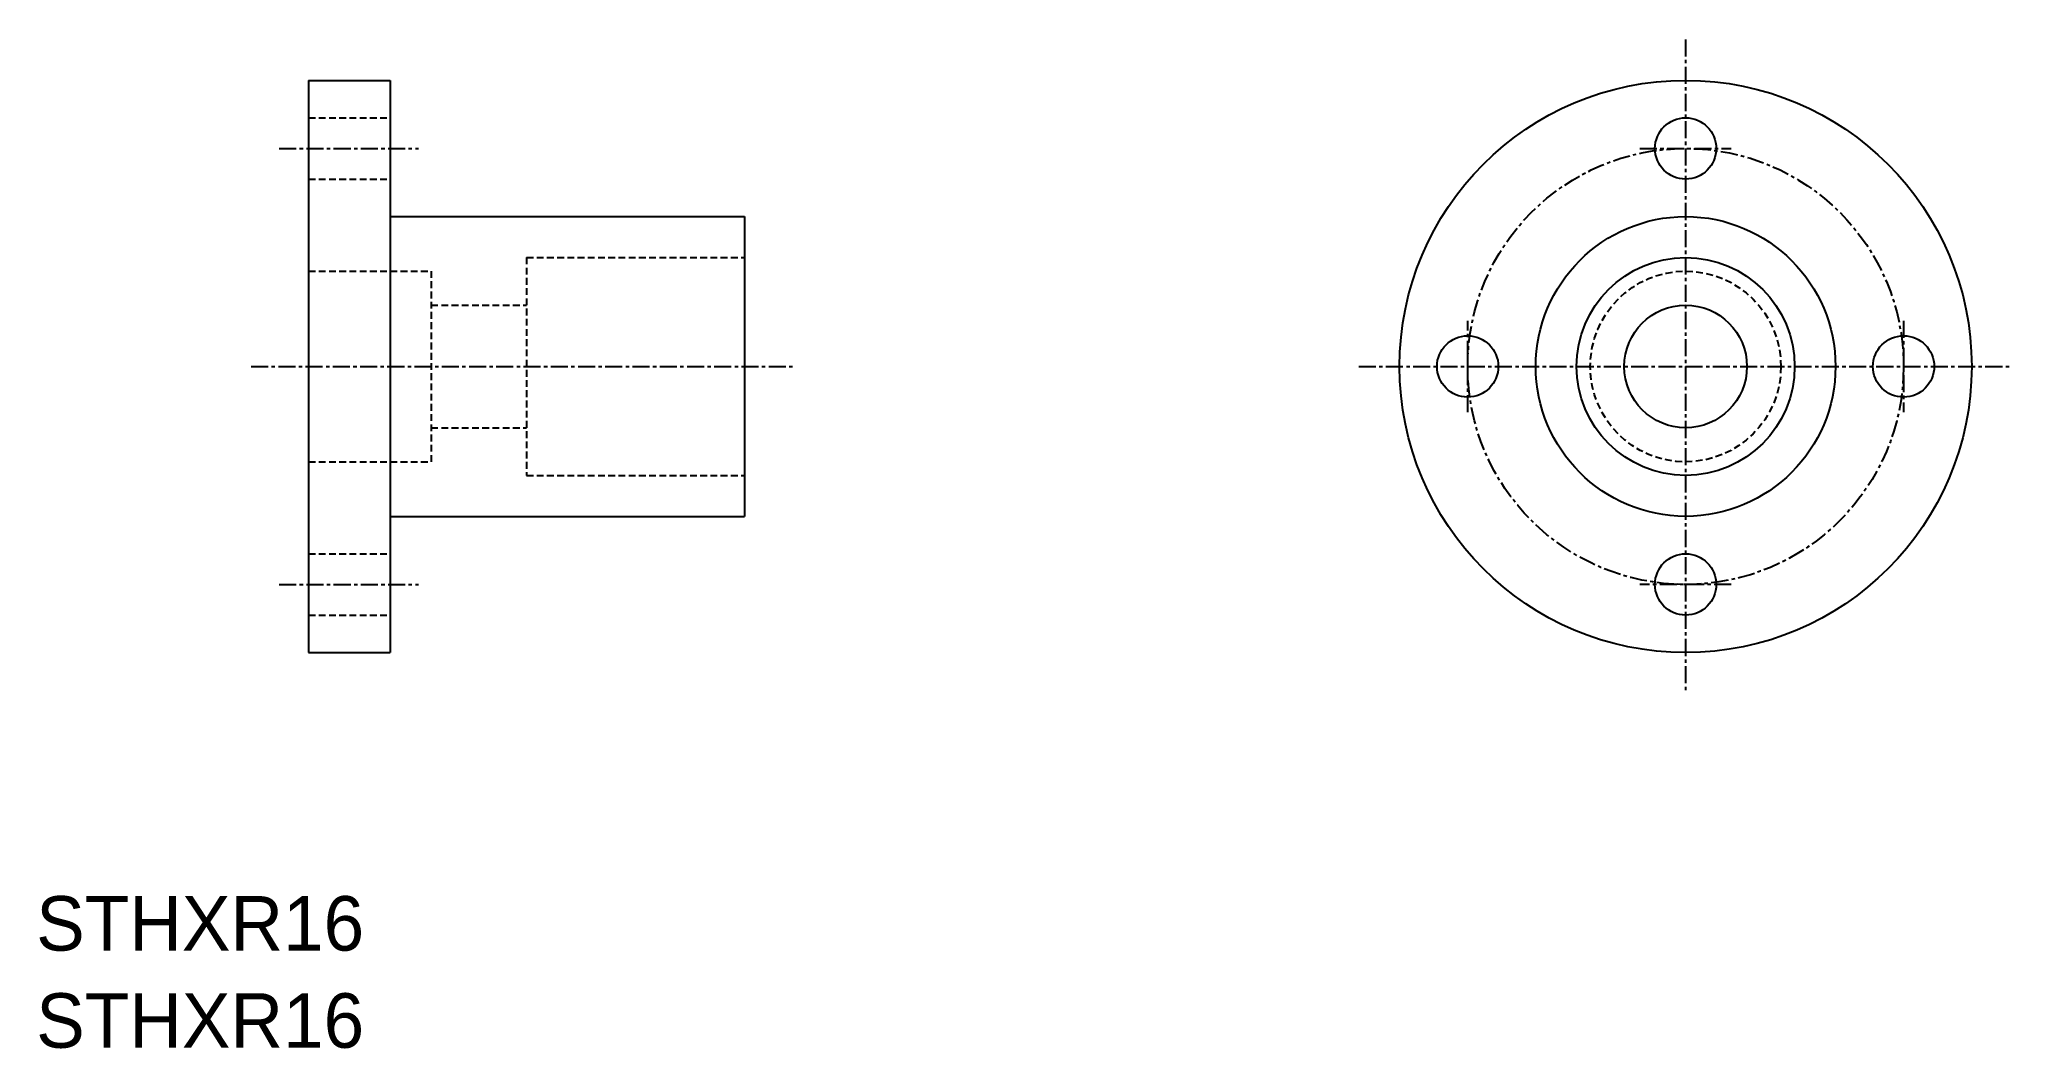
# Model space of a CAD drawing. Extents: x 10 to 155, y 10 to 84.
import ezdxf

# ---------------------------------------------------------------- set-up
doc = ezdxf.new("R2010")
doc.units = 0
doc.linetypes.add('CENTER', pattern=[2, 1.25, -0.25, 0.25, -0.25])
doc.linetypes.add('DASHED', pattern=[0.75, 0.5, -0.25])
doc.layers.get('0').update_dxf_attribs({"linetype": 'CONTINUOUS'})
doc.layers.add('CENTER', color=1, linetype='CENTER')

msp = doc.modelspace()

# ---------------------------------------------------------------- linework, layer by layer
at = {"color": 7, "linetype": 'CONTINUOUS'}
for p, q in [((30, 81), (30, 39)), ((30, 81), (36, 81)), ((36, 81), (36, 39)), ((36, 71), (62, 71)), ((62, 71), (62, 49)), ((30, 70.5), (30, 70.5)), ((36, 49), (62, 49)), ((30, 39), (36, 39))]:
    msp.add_line(p, q, dxfattribs=at)
at = {"color": 3, "linetype": 'DASHED'}
for p, q in [((30, 78.25), (36, 78.25)), ((30, 73.75), (36, 73.75)), ((30, 67), (39, 67)), ((39, 67), (39, 53)), ((46, 68), (46, 52)), ((46, 68), (62, 68)), ((39, 64.5), (46, 64.5)), ((39, 55.5), (46, 55.5)), ((30, 53), (39, 53)), ((46, 52), (62, 52)), ((30, 46.25), (36, 46.25)), ((30, 41.75), (36, 41.75))]:
    msp.add_line(p, q, dxfattribs=at)
at = {"color": 7, "linetype": 'CONTINUOUS'}
for centre, radius in [((131.09, 60), 21), ((131.09, 76), 2.25), ((131.09, 60), 11), ((131.09, 60), 8), ((131.09, 60), 4.5), ((115.09, 60), 2.25), ((147.09, 60), 2.25), ((131.09, 44), 2.25)]:
    msp.add_circle(centre, radius, dxfattribs=at)
at = {"color": 3, "linetype": 'DASHED'}
msp.add_circle((131.09, 60), 7, dxfattribs=at)
at = {"layer": 'CENTER', "color": 1, "linetype": 'CENTER'}
for p, q in [((131.09, 84), (131.09, 36)), ((27.84, 76), (38.06, 76)), ((127.73, 76), (134.44, 76)), ((115.09, 56.64), (115.09, 63.36)), ((147.09, 63.36), (147.09, 56.64)), ((25.78, 60), (65.74, 60)), ((107.09, 60), (155.09, 60)), ((27.84, 44), (38.06, 44)), ((134.44, 44), (127.73, 44))]:
    msp.add_line(p, q, dxfattribs=at)
msp.add_circle((131.09, 60), 16, dxfattribs=at)

# ---------------------------------------------------------------- texts
at = {"color": 7, "linetype": 'CONTINUOUS'}
for p in [(10, 17.13), (10, 10)]:
    msp.add_text('STHXR16', height=4, dxfattribs=at).set_placement(p)

doc.saveas('drawing.dxf')
